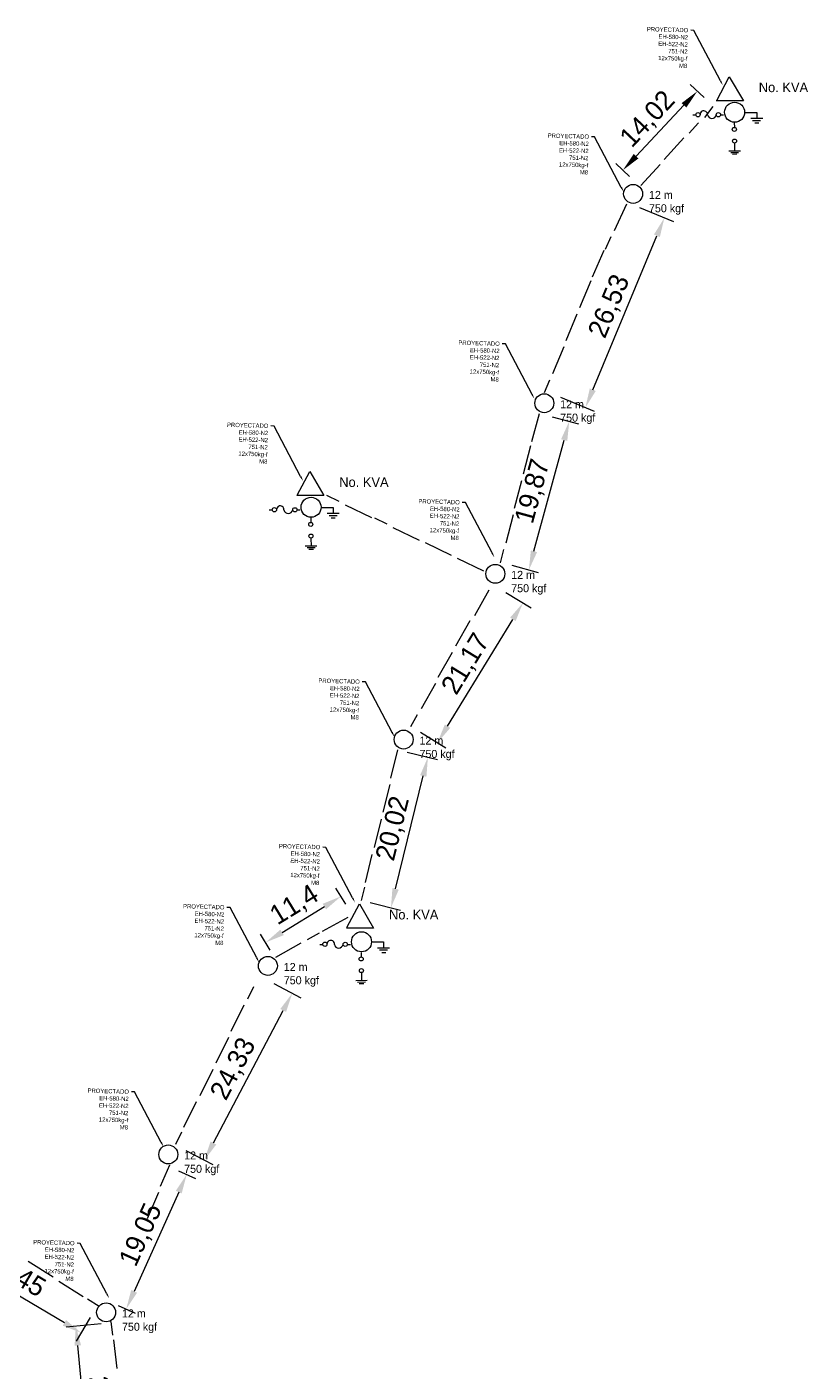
# Model space of a CAD drawing. Header units: millimetres. Extents: x -3588 to 75209, y -3737 to 38254.
# Drawn here: x 31981.1 to 32082, y 19195.2 to 19368.9 of the extents above; entities that cross this region are included whole.
import ezdxf
from ezdxf import colors
from ezdxf.entities.mleader import LeaderData, LeaderLine
from ezdxf.math import Vec2, Vec3

# ---------------------------------------------------------------- set-up
doc = ezdxf.new("R2010")
doc.units = ezdxf.units.MM
doc.linetypes.add('CONTINUA', pattern=[0])
doc.layers.add('Mancheta', color=255, linetype='Continuous')
doc.dimstyles.new('ISO-25', dxfattribs={"dimtxt": 2.5, "dimasz": 2.5, "dimexe": 1.25, "dimexo": 0.625, "dimtad": 1, "dimtxsty": 'Standard', "dimcen": 2.5, "dimadec": 0, "dimazin": 0, "dimtfac": 1, "dimtmove": 0, "dimatfit": 3, "dimfxl": 1, "dimarcsym": 0})

# ---------------------------------------------------------------- blocks, each defined once
blk = doc.blocks.new('*D834')
at = {"color": 0, "lineweight": -2, "transparency": 16777216}
for p, q in [((31990.65, 19201.45), (31986.15, 19201)), ((31989.29, 19181.94), (31987.64, 19198.64)), ((31992.79, 19179.78), (31988.3, 19179.33))]:
    blk.add_line(p, q, dxfattribs=at)
at = {"color": 0, "transparency": 16777216}
for points in [[(31988.06, 19198.68), (31987.23, 19198.6), (31987.39, 19201.13)], [(31989.71, 19181.98), (31988.88, 19181.9), (31989.54, 19179.45)]]:
    blk.add_solid(points, dxfattribs=at)
at = {"layer": 'Defpoints', "color": 0, "transparency": 16777216}
for p in [(31987.39, 19201.13), (31991.27, 19201.51), (31993.41, 19179.84)]:
    blk.add_point(p, dxfattribs=at)
at = {"color": 0, "transparency": 16777216, "insert": (31990.54, 19190.5), "char_height": 2.5, "attachment_point": 5, "rotation": 275.6555}
blk.add_mtext('21,78', dxfattribs=at)
blk = doc.blocks.new('*D856')
at = {"color": 0, "lineweight": -2, "transparency": 16777216}
for p, q in [((31969.93, 19213.72), (31968.11, 19210.66)), ((31985.92, 19201.56), (31970.9, 19210.46)), ((31989.25, 19202.27), (31987.43, 19199.21))]:
    blk.add_line(p, q, dxfattribs=at)
at = {"color": 0, "transparency": 16777216}
for points in [[(31971.11, 19210.82), (31970.69, 19210.1), (31968.75, 19211.73)], [(31986.13, 19201.92), (31985.7, 19201.2), (31988.07, 19200.28)]]:
    blk.add_solid(points, dxfattribs=at)
at = {"layer": 'Defpoints', "color": 0, "transparency": 16777216}
for p in [(31970.25, 19214.26), (31968.75, 19211.73), (31989.56, 19202.81)]:
    blk.add_point(p, dxfattribs=at)
at = {"color": 0, "transparency": 16777216, "insert": (31979.47, 19207.8), "char_height": 2.5, "attachment_point": 5, "rotation": 329.3458}
blk.add_mtext('22,45', dxfattribs=at)
blk = doc.blocks.new('*D867')
at = {"color": 0, "lineweight": -2, "transparency": 16777216}
for p, q in [((32000.66, 19221.2), (32002.85, 19220.21)), ((32000.68, 19218.44), (31994.92, 19205.63)), ((31992.85, 19203.82), (31995.04, 19202.83))]:
    blk.add_line(p, q, dxfattribs=at)
at = {"color": 0, "transparency": 16777216}
for points in [[(32000.3, 19218.61), (32001.06, 19218.27), (32001.71, 19220.72)], [(31994.54, 19205.8), (31995.3, 19205.45), (31993.9, 19203.35)]]:
    blk.add_solid(points, dxfattribs=at)
at = {"layer": 'Defpoints', "color": 0, "transparency": 16777216}
for p in [(32000.09, 19221.45), (31992.28, 19204.07), (31993.9, 19203.35)]:
    blk.add_point(p, dxfattribs=at)
at = {"color": 0, "transparency": 16777216, "insert": (31995.9, 19212.89), "char_height": 2.5, "attachment_point": 5, "rotation": 65.7999}
blk.add_mtext('19,05', dxfattribs=at)
blk = doc.blocks.new('*D868')
at = {"color": 0, "lineweight": -2, "transparency": 16777216}
for p, q in [((32012.95, 19245.36), (32016.44, 19243.52)), ((32005.16, 19224.79), (32014.17, 19241.89)), ((32001.6, 19223.83), (32005.1, 19221.99))]:
    blk.add_line(p, q, dxfattribs=at)
at = {"color": 0, "transparency": 16777216}
for points in [[(32013.8, 19242.08), (32014.54, 19241.7), (32015.34, 19244.1)], [(32004.79, 19224.98), (32005.53, 19224.59), (32003.99, 19222.57)]]:
    blk.add_solid(points, dxfattribs=at)
at = {"layer": 'Defpoints', "color": 0, "transparency": 16777216}
for p in [(32012.4, 19245.65), (32015.34, 19244.1), (32001.05, 19224.12)]:
    blk.add_point(p, dxfattribs=at)
at = {"color": 0, "transparency": 16777216, "insert": (32007.82, 19234.31), "char_height": 2.5, "attachment_point": 5, "rotation": 62.208}
blk.add_mtext('24,33', dxfattribs=at)
blk = doc.blocks.new('*D869')
at = {"color": 0, "lineweight": -2, "transparency": 16777216}
for p, q in [((32022.24, 19255.6), (32020.97, 19257.67)), ((32014.03, 19251.97), (32019.49, 19255.3)), ((32012.51, 19249.66), (32011.24, 19251.73))]:
    blk.add_line(p, q, dxfattribs=at)
at = {"color": 0, "transparency": 16777216}
for points in [[(32019.27, 19255.66), (32019.71, 19254.95), (32021.62, 19256.61)], [(32013.81, 19252.32), (32014.25, 19251.61), (32011.9, 19250.67)]]:
    blk.add_solid(points, dxfattribs=at)
at = {"layer": 'Defpoints', "color": 0, "transparency": 16777216}
for p in [(32021.62, 19256.61), (32022.56, 19255.07), (32012.83, 19249.13)]:
    blk.add_point(p, dxfattribs=at)
at = {"color": 0, "transparency": 16777216, "insert": (32015.67, 19255.41), "char_height": 2.5, "attachment_point": 5, "rotation": 31.4104}
blk.add_mtext('11,4', dxfattribs=at)
blk = doc.blocks.new('*D870')
at = {"color": 0, "lineweight": -2, "transparency": 16777216}
for p, q in [((32030.18, 19275.25), (32034.08, 19274.29)), ((32028.69, 19257.58), (32032.27, 19272.16)), ((32025.41, 19255.81), (32029.3, 19254.85))]:
    blk.add_line(p, q, dxfattribs=at)
at = {"color": 0, "transparency": 16777216}
for points in [[(32031.86, 19272.26), (32032.67, 19272.06), (32032.86, 19274.59)], [(32028.28, 19257.68), (32029.09, 19257.48), (32028.09, 19255.15)]]:
    blk.add_solid(points, dxfattribs=at)
at = {"layer": 'Defpoints', "color": 0, "transparency": 16777216}
for p in [(32029.57, 19275.39), (32032.86, 19274.59), (32024.8, 19255.96)]:
    blk.add_point(p, dxfattribs=at)
at = {"color": 0, "transparency": 16777216, "insert": (32028.45, 19265.36), "char_height": 2.5, "attachment_point": 5, "rotation": 76.2074}
blk.add_mtext('20,02', dxfattribs=at)
blk = doc.blocks.new('*D871')
at = {"color": 0, "lineweight": -2, "transparency": 16777216}
for p, q in [((32042.94, 19295.86), (32046.2, 19293.86)), ((32035.4, 19278.59), (32043.83, 19292.38)), ((32031.89, 19277.8), (32035.16, 19275.8))]:
    blk.add_line(p, q, dxfattribs=at)
at = {"color": 0, "transparency": 16777216}
for points in [[(32043.48, 19292.6), (32044.19, 19292.16), (32045.14, 19294.51)], [(32035.04, 19278.8), (32035.75, 19278.37), (32034.09, 19276.45)]]:
    blk.add_solid(points, dxfattribs=at)
at = {"layer": 'Defpoints', "color": 0, "transparency": 16777216}
for p in [(32042.4, 19296.18), (32045.14, 19294.51), (32031.36, 19278.12)]:
    blk.add_point(p, dxfattribs=at)
at = {"color": 0, "transparency": 16777216, "insert": (32037.84, 19286.57), "char_height": 2.5, "attachment_point": 5, "rotation": 58.5583}
blk.add_mtext('21,17', dxfattribs=at)
blk = doc.blocks.new('*D872')
at = {"color": 0, "lineweight": -2, "transparency": 16777216}
for p, q in [((32048.93, 19318.53), (32052.32, 19317.6)), ((32046.56, 19301.17), (32050.46, 19315.52)), ((32043.71, 19299.36), (32047.11, 19298.43))]:
    blk.add_line(p, q, dxfattribs=at)
at = {"color": 0, "transparency": 16777216}
for points in [[(32050.06, 19315.63), (32050.86, 19315.41), (32051.11, 19317.93)], [(32046.16, 19301.28), (32046.96, 19301.06), (32045.9, 19298.76)]]:
    blk.add_solid(points, dxfattribs=at)
at = {"layer": 'Defpoints', "color": 0, "transparency": 16777216}
for p in [(32048.32, 19318.69), (32051.11, 19317.93), (32043.11, 19299.52)]:
    blk.add_point(p, dxfattribs=at)
at = {"color": 0, "transparency": 16777216, "insert": (32046.5, 19308.89), "char_height": 2.5, "attachment_point": 5, "rotation": 74.7914}
blk.add_mtext('19,87', dxfattribs=at)
blk = doc.blocks.new('*D873')
at = {"color": 0, "lineweight": -2, "transparency": 16777216}
for p, q in [((32060.18, 19345.55), (32064.56, 19343.73)), ((32054.16, 19322.02), (32062.44, 19341.9)), ((32049.97, 19321.06), (32054.35, 19319.24))]:
    blk.add_line(p, q, dxfattribs=at)
at = {"color": 0, "transparency": 16777216}
for points in [[(32062.06, 19342.06), (32062.82, 19341.74), (32063.4, 19344.21)], [(32053.77, 19322.18), (32054.54, 19321.86), (32053.2, 19319.72)]]:
    blk.add_solid(points, dxfattribs=at)
at = {"layer": 'Defpoints', "color": 0, "transparency": 16777216}
for p in [(32059.6, 19345.79), (32063.4, 19344.21), (32049.4, 19321.3)]:
    blk.add_point(p, dxfattribs=at)
at = {"color": 0, "transparency": 16777216, "insert": (32056.38, 19332.76), "char_height": 2.5, "attachment_point": 5, "rotation": 67.3803}
blk.add_mtext('26,53', dxfattribs=at)
blk = doc.blocks.new('*D874')
at = {"color": 0, "lineweight": -2, "transparency": 16777216}
for p, q in [((32068.52, 19359.73), (32066.74, 19361.41)), ((32059.74, 19352.17), (32065.93, 19358.74)), ((32058.9, 19349.53), (32057.12, 19351.21))]:
    blk.add_line(p, q, dxfattribs=at)
at = {"color": 0, "transparency": 16777216}
for points in [[(32065.63, 19359.02), (32066.24, 19358.45), (32067.65, 19360.55)], [(32059.44, 19352.45), (32060.05, 19351.88), (32058.03, 19350.35)]]:
    blk.add_solid(points, dxfattribs=at)
at = {"layer": 'Defpoints', "color": 0, "transparency": 16777216}
for p in [(32067.65, 19360.55), (32068.98, 19359.3), (32059.36, 19349.1)]:
    blk.add_point(p, dxfattribs=at)
at = {"color": 0, "transparency": 16777216, "insert": (32061.32, 19356.88), "char_height": 2.5, "attachment_point": 5, "rotation": 46.7001}
blk.add_mtext('14,02', dxfattribs=at)

msp = doc.modelspace()

# ---------------------------------------------------------------- linework, layer by layer
at = {"color": 10}
for p, q in [((32070.158, 19359.376), (32071.785, 19362.431)), ((32071.785, 19362.431), (32073.607, 19359.311)), ((32068.638, 19357.16), (32069.721, 19358.571)), ((32073.607, 19359.311), (32070.105, 19359.311)), ((32067.08, 19357.509), (32067.465, 19357.509)), ((32070.655, 19357.509), (32071.044, 19357.509)), ((32073.857, 19357.823), (32075.333, 19357.822)), ((32074.548, 19357.066), (32076.097, 19357.065)), ((32074.792, 19356.792), (32075.835, 19356.792)), ((32075.333, 19357.822), (32075.334, 19357.087)), ((32067.8, 19356.46), (32066.593, 19355.153)), ((32072.431, 19356.469), (32072.436, 19355.892)), ((32075.081, 19356.463), (32075.608, 19356.463)), ((32065.921, 19354.531), (32063.357, 19351.753)), ((32072.466, 19353.863), (32072.477, 19352.812)), ((32073.223, 19352.821), (32071.729, 19352.804)), ((32072.992, 19352.613), (32071.967, 19352.601)), ((32072.774, 19352.41), (32072.184, 19352.404)), ((32062.869, 19351.093), (32060.354, 19348.368)), ((32056.972, 19342.586), (32058.533, 19346.029)), ((32055.795, 19340.164), (32056.53, 19341.784)), ((32054.129, 19336.583), (32055.629, 19340.053)), ((32052.492, 19332.632), (32053.954, 19336.119)), ((32050.701, 19328.382), (32052.135, 19331.802)), ((32049.006, 19324.108), (32050.468, 19327.595)), ((32047.899, 19321.654), (32048.587, 19323.295)), ((32046.273, 19315.323), (32047.268, 19318.97)), ((32045.211, 19311.181), (32046.166, 19314.839)), ((32015.978, 19308.41), (32017.604, 19311.465)), ((32017.604, 19311.465), (32019.426, 19308.345)), ((32044.038, 19306.72), (32044.975, 19310.308)), ((32019.426, 19308.345), (32015.925, 19308.345)), ((32019.773, 19308.401), (32021.373, 19307.623)), ((32012.376, 19306.514), (32012.761, 19306.514)), ((32015.951, 19306.514), (32016.34, 19306.514)), ((32019.153, 19306.828), (32020.63, 19306.827)), ((32020.63, 19306.827), (32020.631, 19306.092)), ((32022.162, 19307.159), (32025.562, 19305.505)), ((32017.727, 19305.474), (32017.732, 19304.897)), ((32019.844, 19306.071), (32021.393, 19306.07)), ((32020.088, 19305.797), (32021.131, 19305.797)), ((32020.378, 19305.468), (32020.904, 19305.468)), ((32025.961, 19305.49), (32027.56, 19304.709)), ((32042.965, 19302.25), (32043.919, 19305.908)), ((32017.762, 19302.868), (32017.774, 19301.817)), ((32028.349, 19304.245), (32031.746, 19302.586)), ((32018.52, 19301.826), (32017.025, 19301.809)), ((32018.289, 19301.618), (32017.263, 19301.606)), ((32018.07, 19301.415), (32017.48, 19301.408)), ((32032.519, 19302.309), (32035.851, 19300.683)), ((32042.216, 19299.664), (32042.665, 19301.385)), ((32036.66, 19300.278), (32040.058, 19298.62)), ((32038.91, 19292.893), (32040.755, 19296.192)), ((32036.465, 19288.938), (32038.311, 19292.238)), ((32034.206, 19284.917), (32036.016, 19288.154)), ((32032.04, 19280.862), (32033.886, 19284.161)), ((32030.664, 19278.547), (32031.532, 19280.1)), ((32028.942, 19275.554), (32028.042, 19271.882)), ((32027.935, 19271.068), (32027.053, 19267.466)), ((32026.829, 19266.59), (32025.929, 19262.918)), ((32025.632, 19262.029), (32024.749, 19258.427)), ((32024.654, 19257.808), (32024.231, 19256.08)), ((32022.405, 19252.582), (32024.032, 19255.637)), ((32024.032, 19255.637), (32025.854, 19252.517)), ((32019.256, 19252.12), (32022.564, 19253.949)), ((32025.854, 19252.517), (32022.353, 19252.517)), ((32018.808, 19251.874), (32017.266, 19250.986)), ((32025.666, 19250.738), (32027.143, 19250.737)), ((32027.143, 19250.737), (32027.144, 19250.002)), ((32016.44, 19250.593), (32013.163, 19248.707)), ((32018.889, 19250.424), (32019.274, 19250.424)), ((32022.464, 19250.424), (32022.853, 19250.424)), ((32024.24, 19249.384), (32024.245, 19248.807)), ((32026.357, 19249.981), (32027.906, 19249.98)), ((32026.601, 19249.707), (32027.644, 19249.707)), ((32026.891, 19249.378), (32027.417, 19249.378)), ((32025.033, 19245.736), (32023.538, 19245.719)), ((32024.802, 19245.528), (32023.776, 19245.516)), ((32024.275, 19246.778), (32024.286, 19245.728)), ((32010.341, 19244.952), (32009.553, 19243.357)), ((32024.583, 19245.325), (32023.993, 19245.319)), ((32009.084, 19242.571), (32007.41, 19239.181)), ((32007.129, 19238.41), (32005.486, 19235.085)), ((32005.078, 19234.279), (32003.403, 19230.889)), ((32002.92, 19230.085), (32001.277, 19226.76)), ((32001.05, 19226.178), (32000.262, 19224.582)), ((31999.478, 19221.939), (31998.301, 19219.181)), ((31998.062, 19218.396), (31996.602, 19214.987)), ((31981.254, 19209.526), (31984.452, 19207.511)), ((31985.202, 19206.948), (31988.339, 19204.97)), ((31988.896, 19204.685), (31990.401, 19203.736)), ((31992.157, 19199.968), (31991.939, 19201.733)), ((31992.742, 19195.675), (31992.287, 19199.356))]:
    msp.add_line(p, q, dxfattribs=at)
for centre, radius in [((32072.475, 19357.838), 1.294), ((32067.742, 19357.516), 0.276), ((32070.379, 19357.512), 0.276), ((32072.436, 19355.628), 0.263), ((32072.46, 19354.123), 0.26), ((32059.362, 19347.298), 1.222), ((32047.892, 19320.271), 1.222), ((32017.771, 19306.843), 1.294), ((32013.038, 19306.521), 0.276), ((32015.675, 19306.517), 0.276), ((32017.733, 19304.633), 0.263), ((32017.756, 19303.127), 0.26), ((32041.57, 19298.253), 1.222), ((32029.725, 19276.859), 1.222), ((32024.284, 19250.753), 1.294), ((32019.551, 19250.431), 0.276), ((32022.188, 19250.427), 0.276), ((32012.199, 19247.638), 1.222), ((32024.246, 19248.543), 0.263), ((32024.269, 19247.038), 0.26), ((31999.331, 19223.301), 1.222), ((31991.303, 19202.916), 1.222)]:
    msp.add_circle(centre, radius, dxfattribs=at)
for centre, radius, start, end in [((32068.498, 19357.537), 0.481, 356.0473, 179.98075), ((32069.54, 19357.604), 0.571, 190.00363, 350.3175), ((32013.794, 19306.542), 0.481, 356.0473, 179.98075), ((32014.836, 19306.608), 0.571, 190.00363, 350.3175), ((32020.307, 19250.452), 0.481, 356.0473, 179.98075), ((32021.349, 19250.519), 0.571, 190.00363, 350.3175)]:
    msp.add_arc(centre, radius, start, end, dxfattribs=at)

# ---------------------------------------------------------------- texts
at = {"color": 10, "attachment_point": 1}
for s, width, gutter_width, insert, char_height in [('No. KVA', 17.75852, 6.215, (32075.592, 19361.676), 1.243), ('12 m^J750 kgf ', 21.10344, 5.166, (32061.41, 19347.682), 1.03321), ('12 m^J750 kgf ', 21.10344, 5.166, (32049.94, 19320.655), 1.03321), ('No. KVA', 17.75852, 6.215, (32021.412, 19310.71), 1.243), ('12 m^J750 kgf ', 21.10344, 5.166, (32043.617, 19298.637), 1.03321), ('12 m^J750 kgf ', 21.10344, 5.166, (32031.773, 19277.244), 1.03321), ('No. KVA', 17.75852, 6.215, (32027.839, 19254.882), 1.243), ('12 m^J750 kgf ', 21.10344, 5.166, (32014.247, 19248.023), 1.03321), ('12 m^J750 kgf ', 21.10344, 5.166, (32001.379, 19223.685), 1.03321), ('12 m^J750 kgf ', 21.10344, 5.166, (31993.35, 19203.3), 1.03321)]:
    msp.add_mtext_dynamic_manual_height_columns(s, width=width, gutter_width=gutter_width, heights=[0], dxfattribs=dict(at, insert=insert, char_height=char_height))

# ---------------------------------------------------------------- dimensions: what is measured, and where the dimension line sits
at = {"color": 1}
for p1, p2, distance, picture, middle in [((32059.3575, 19349.0965), (32068.9756, 19359.303), 1.8248, '*D874', (32061.3223, 19356.88)), ((32049.396, 19321.3), (32059.6, 19345.791), -4.118, '*D873', (32056.376, 19332.763)), ((32043.111, 19299.519), (32048.323, 19318.691), -2.892, '*D872', (32046.497, 19308.893)), ((32031.361, 19278.125), (32042.403, 19296.184), -3.203, '*D871', (32037.837, 19286.57)), ((32024.8, 19255.956), (32029.572, 19275.395), -3.387, '*D870', (32028.452, 19265.365)), ((32012.835, 19249.129), (32022.563, 19255.07), 1.801, '*D869', (32015.674, 19255.414)), ((32001.052, 19224.123), (32012.398, 19245.651), -3.323, '*D868', (32007.822, 19234.309)), ((32000.086, 19221.453), (31992.276, 19204.074), 1.779, '*D867', (31995.904, 19212.888)), ((31989.564, 19202.81), (31970.248, 19214.258), 2.937, '*D856', (31979.47, 19207.8)), ((31993.415, 19179.837), (31991.268, 19201.511), 3.893, '*D834', (31990.541, 19190.496))]:
    dim = msp.add_aligned_dim(p1=p1, p2=p2, distance=distance, dimstyle='ISO-25', dxfattribs=at)
    dim.commit()
    dim.dimension.update_dxf_attribs({"geometry": picture, "text_midpoint": middle})

# ---------------------------------------------------------------- leaders
at = {"layer": 'Mancheta', "color": 1, "linetype": 'CONTINUA'}
ml = msp.add_multileader_mtext('Standard', dxfattribs=at)
ml.set_content('PROYECTADO\\PEH-580-N2\\PEH-522-N2\\P751-N2    \\P12x750kg-f\\PM8', color=1)
ml.set_leader_properties()
ml.build(insert=Vec2(0, 0))
ml.multileader.update_dxf_attribs({"arrow_head_size": 0.648})
ctx = ml.context
ctx.base_point, ctx.char_height, ctx.arrow_head_size, ctx.landing_gap_size, ctx.plane_origin, ctx.plane_x_axis, ctx.plane_y_axis = Vec3(32060.816, 19368.583), 0.5529, 0.648, 0.324, Vec3(32068.649, 19377.17), Vec3(0.9996111, -0.027885), Vec3(0.027885, 0.9996111)
ctx.text_align_type = 2
notes = []
notes.append((ctx, [(0, (1, 1, 0), (32067.207, 19368.405), (-0.9996111, 0.027885), 0.401, [(0, [(32070.951, 19361.315)], 0, [])])]))
ctx.mtext.insert, ctx.mtext.text_direction, ctx.mtext.rotation, ctx.mtext.width, ctx.mtext.alignment, ctx.mtext.flow_direction = Vec3(32066.49, 19368.706), Vec3(0.9996111, -0.027885), 6.2552967, 5.37864, 3, 5
ml = msp.add_multileader_mtext('Standard', dxfattribs=at)
ml.set_content('PROYECTADO\\PEH-580-N2\\PEH-522-N2\\P751-N2    \\P12x750kg-f\\PM8', color=1)
ml.set_leader_properties()
ml.build(insert=Vec2(0, 0))
ml.multileader.update_dxf_attribs({"arrow_head_size": 0.648})
ctx = ml.context
ctx.base_point, ctx.char_height, ctx.arrow_head_size, ctx.landing_gap_size, ctx.plane_origin, ctx.plane_x_axis, ctx.plane_y_axis = Vec3(32048.002, 19354.838), 0.5529, 0.648, 0.324, Vec3(32055.836, 19363.425), Vec3(0.9996111, -0.027885), Vec3(0.027885, 0.9996111)
ctx.text_align_type = 2
notes.append((ctx, [(0, (1, 1, 0), (32054.394, 19354.66), (-0.9996111, 0.027885), 0.401, [(0, [(32058.137, 19347.57)], 0, [])])]))
ctx.mtext.insert, ctx.mtext.text_direction, ctx.mtext.rotation, ctx.mtext.width, ctx.mtext.alignment, ctx.mtext.flow_direction = Vec3(32053.677, 19354.961), Vec3(0.9996111, -0.027885), 6.2552967, 5.37864, 3, 5
ml = msp.add_multileader_mtext('Standard', dxfattribs=at)
ml.set_content('PROYECTADO\\PEH-580-N2\\PEH-522-N2\\P751-N2    \\P12x750kg-f\\PM8', color=1)
ml.set_leader_properties()
ml.build(insert=Vec2(0, 0))
ml.multileader.update_dxf_attribs({"arrow_head_size": 0.648})
ctx = ml.context
ctx.base_point, ctx.char_height, ctx.arrow_head_size, ctx.landing_gap_size, ctx.plane_origin, ctx.plane_x_axis, ctx.plane_y_axis = Vec3(32036.476, 19328.11), 0.5529, 0.648, 0.324, Vec3(32044.31, 19336.698), Vec3(0.9996111, -0.027885), Vec3(0.027885, 0.9996111)
ctx.text_align_type = 2
notes.append((ctx, [(0, (1, 1, 0), (32042.868, 19327.932), (-0.9996111, 0.027885), 0.401, [(0, [(32046.611, 19320.842)], 0, [])])]))
ctx.mtext.insert, ctx.mtext.text_direction, ctx.mtext.rotation, ctx.mtext.width, ctx.mtext.alignment, ctx.mtext.flow_direction = Vec3(32042.151, 19328.233), Vec3(0.9996111, -0.027885), 6.2552967, 5.37864, 3, 5
ml = msp.add_multileader_mtext('Standard', dxfattribs=at)
ml.set_content('PROYECTADO\\PEH-580-N2\\PEH-522-N2\\P751-N2    \\P12x750kg-f\\PM8', color=1)
ml.set_leader_properties()
ml.build(insert=Vec2(0, 0))
ml.multileader.update_dxf_attribs({"arrow_head_size": 0.648})
ctx = ml.context
ctx.base_point, ctx.char_height, ctx.arrow_head_size, ctx.landing_gap_size, ctx.plane_origin, ctx.plane_x_axis, ctx.plane_y_axis = Vec3(32006.595, 19317.509), 0.5529, 0.648, 0.324, Vec3(32014.428, 19326.096), Vec3(0.9996111, -0.027885), Vec3(0.027885, 0.9996111)
ctx.text_align_type = 2
notes.append((ctx, [(0, (1, 1, 0), (32012.987, 19317.33), (-0.9996111, 0.027885), 0.401, [(0, [(32016.73, 19310.241)], 0, [])])]))
ctx.mtext.insert, ctx.mtext.text_direction, ctx.mtext.rotation, ctx.mtext.width, ctx.mtext.alignment, ctx.mtext.flow_direction = Vec3(32012.269, 19317.632), Vec3(0.9996111, -0.027885), 6.2552967, 5.37864, 3, 5
ml = msp.add_multileader_mtext('Standard', dxfattribs=at)
ml.set_content('PROYECTADO\\PEH-580-N2\\PEH-522-N2\\P751-N2    \\P12x750kg-f\\PM8', color=1)
ml.set_leader_properties()
ml.build(insert=Vec2(0, 0))
ml.multileader.update_dxf_attribs({"arrow_head_size": 0.648})
ctx = ml.context
ctx.base_point, ctx.char_height, ctx.arrow_head_size, ctx.landing_gap_size, ctx.plane_origin, ctx.plane_x_axis, ctx.plane_y_axis = Vec3(32031.311, 19307.643), 0.5529, 0.648, 0.324, Vec3(32039.144, 19316.231), Vec3(0.9996111, -0.027885), Vec3(0.027885, 0.9996111)
ctx.text_align_type = 2
notes.append((ctx, [(0, (1, 1, 0), (32037.702, 19307.465), (-0.9996111, 0.027885), 0.401, [(0, [(32041.445, 19300.376)], 0, [])])]))
ctx.mtext.insert, ctx.mtext.text_direction, ctx.mtext.rotation, ctx.mtext.width, ctx.mtext.alignment, ctx.mtext.flow_direction = Vec3(32036.985, 19307.766), Vec3(0.9996111, -0.027885), 6.2552967, 5.37864, 3, 5
ml = msp.add_multileader_mtext('Standard', dxfattribs=at)
ml.set_content('PROYECTADO\\PEH-580-N2\\PEH-522-N2\\P751-N2    \\P12x750kg-f\\PM8', color=1)
ml.set_leader_properties()
ml.build(insert=Vec2(0, 0))
ml.multileader.update_dxf_attribs({"arrow_head_size": 0.648})
ctx = ml.context
ctx.base_point, ctx.char_height, ctx.arrow_head_size, ctx.landing_gap_size, ctx.plane_origin, ctx.plane_x_axis, ctx.plane_y_axis = Vec3(32018.397, 19284.484), 0.5529, 0.648, 0.324, Vec3(32026.231, 19293.072), Vec3(0.9996111, -0.027885), Vec3(0.027885, 0.9996111)
ctx.text_align_type = 2
notes.append((ctx, [(0, (1, 1, 0), (32024.789, 19284.306), (-0.9996111, 0.027885), 0.401, [(0, [(32028.532, 19277.216)], 0, [])])]))
ctx.mtext.insert, ctx.mtext.text_direction, ctx.mtext.rotation, ctx.mtext.width, ctx.mtext.alignment, ctx.mtext.flow_direction = Vec3(32024.071, 19284.607), Vec3(0.9996111, -0.027885), 6.2552967, 5.37864, 3, 5
ml = msp.add_multileader_mtext('Standard', dxfattribs=at)
ml.set_content('PROYECTADO\\PEH-580-N2\\PEH-522-N2\\P751-N2    \\P12x750kg-f\\PM8', color=1)
ml.set_leader_properties()
ml.build(insert=Vec2(0, 0))
ml.multileader.update_dxf_attribs({"arrow_head_size": 0.648})
ctx = ml.context
ctx.base_point, ctx.char_height, ctx.arrow_head_size, ctx.landing_gap_size, ctx.plane_origin, ctx.plane_x_axis, ctx.plane_y_axis = Vec3(32013.298, 19263.121), 0.5529, 0.648, 0.324, Vec3(32021.132, 19271.708), Vec3(0.9996111, -0.027885), Vec3(0.027885, 0.9996111)
ctx.text_align_type = 2
notes.append((ctx, [(0, (1, 1, 0), (32019.69, 19262.943), (-0.9996111, 0.027885), 0.401, [(0, [(32023.433, 19255.853)], 0, [])])]))
ctx.mtext.insert, ctx.mtext.text_direction, ctx.mtext.rotation, ctx.mtext.width, ctx.mtext.alignment, ctx.mtext.flow_direction = Vec3(32018.973, 19263.244), Vec3(0.9996111, -0.027885), 6.2552967, 5.37864, 3, 5
ml = msp.add_multileader_mtext('Standard', dxfattribs=at)
ml.set_content('PROYECTADO\\PEH-580-N2\\PEH-522-N2\\P751-N2    \\P12x750kg-f\\PM8', color=1)
ml.set_leader_properties()
ml.build(insert=Vec2(0, 0))
ml.multileader.update_dxf_attribs({"arrow_head_size": 0.648})
ctx = ml.context
ctx.base_point, ctx.char_height, ctx.arrow_head_size, ctx.landing_gap_size, ctx.plane_origin, ctx.plane_x_axis, ctx.plane_y_axis = Vec3(32000.92, 19255.362), 0.5529, 0.648, 0.324, Vec3(32008.753, 19263.949), Vec3(0.9996111, -0.027885), Vec3(0.027885, 0.9996111)
ctx.text_align_type = 2
notes.append((ctx, [(0, (1, 1, 0), (32007.311, 19255.184), (-0.9996111, 0.027885), 0.401, [(0, [(32011.054, 19248.094)], 0, [])])]))
ctx.mtext.insert, ctx.mtext.text_direction, ctx.mtext.rotation, ctx.mtext.width, ctx.mtext.alignment, ctx.mtext.flow_direction = Vec3(32006.594, 19255.485), Vec3(0.9996111, -0.027885), 6.2552967, 5.37864, 3, 5
ml = msp.add_multileader_mtext('Standard', dxfattribs=at)
ml.set_content('PROYECTADO\\PEH-580-N2\\PEH-522-N2\\P751-N2    \\P12x750kg-f\\PM8', color=1)
ml.set_leader_properties()
ml.build(insert=Vec2(0, 0))
ml.multileader.update_dxf_attribs({"arrow_head_size": 0.648})
ctx = ml.context
ctx.base_point, ctx.char_height, ctx.arrow_head_size, ctx.landing_gap_size, ctx.plane_origin, ctx.plane_x_axis, ctx.plane_y_axis = Vec3(31988.583, 19231.555), 0.5529, 0.648, 0.324, Vec3(31996.416, 19240.143), Vec3(0.9996111, -0.027885), Vec3(0.027885, 0.9996111)
ctx.text_align_type = 2
notes.append((ctx, [(0, (1, 1, 0), (31994.974, 19231.377), (-0.9996111, 0.027885), 0.401, [(0, [(31998.717, 19224.287)], 0, [])])]))
ctx.mtext.insert, ctx.mtext.text_direction, ctx.mtext.rotation, ctx.mtext.width, ctx.mtext.alignment, ctx.mtext.flow_direction = Vec3(31994.257, 19231.678), Vec3(0.9996111, -0.027885), 6.2552967, 5.37864, 3, 5
ml = msp.add_multileader_mtext('Standard', dxfattribs=at)
ml.set_content('PROYECTADO\\PEH-580-N2\\PEH-522-N2\\P751-N2    \\P12x750kg-f\\PM8', color=1)
ml.set_leader_properties()
ml.build(insert=Vec2(0, 0))
ml.multileader.update_dxf_attribs({"arrow_head_size": 0.648})
ctx = ml.context
ctx.base_point, ctx.char_height, ctx.arrow_head_size, ctx.landing_gap_size, ctx.plane_origin, ctx.plane_x_axis, ctx.plane_y_axis = Vec3(31981.562, 19211.998), 0.5529, 0.648, 0.324, Vec3(31989.395, 19220.585), Vec3(0.9996111, -0.027885), Vec3(0.027885, 0.9996111)
ctx.text_align_type = 2
notes.append((ctx, [(0, (1, 1, 0), (31987.953, 19211.819), (-0.9996111, 0.027885), 0.401, [(0, [(31991.696, 19204.73)], 0, [])])]))
ctx.mtext.insert, ctx.mtext.text_direction, ctx.mtext.rotation, ctx.mtext.width, ctx.mtext.alignment, ctx.mtext.flow_direction = Vec3(31987.236, 19212.121), Vec3(0.9996111, -0.027885), 6.2552967, 5.37864, 3, 5
for ctx, leaders in notes:
    for number, flags, end, landing, length, lines in leaders:
        leader = LeaderData()
        leader.index, (leader.has_last_leader_line, leader.has_dogleg_vector, leader.attachment_direction) = number, flags
        leader.last_leader_point, leader.dogleg_vector, leader.dogleg_length = Vec3(end), Vec3(landing), length
        for number, points, colour, breaks in lines:
            line = LeaderLine()
            line.index, line.vertices, line.color, line.breaks = number, Vec3.list(points), colors.encode_raw_color(colour), breaks
            leader.lines.append(line)
        ctx.leaders.append(leader)

doc.saveas('drawing.dxf')
